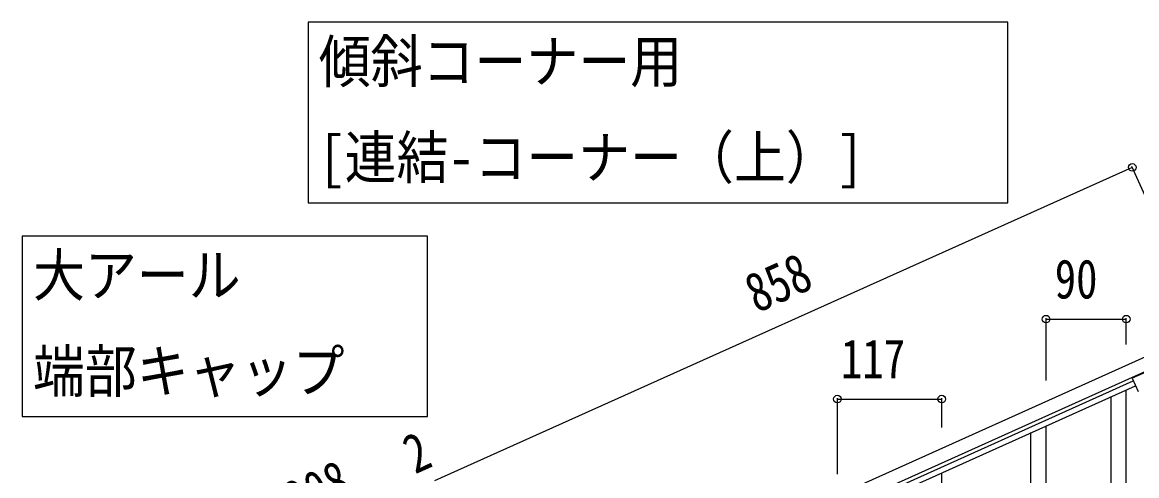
# Model space of a CAD drawing. Units: millimetres, scale not verified. Extents: x -4015 to 4015, y -2862 to 2860.
# Drawn here: x 1816 to 3065, y -1006 to -497 of the extents above; entities that cross this region are included whole.
import ezdxf
from ezdxf.enums import TextEntityAlignment as Align

# ---------------------------------------------------------------- set-up
doc = ezdxf.new("R2010")
doc.units = ezdxf.units.MM
doc.header["$LTSCALE"] = 10
doc.layers.add('0-3_YKK_A1', color=4, linetype='Continuous')
doc.layers.add('0-4_YKK_D', color=6, linetype='Continuous')
doc.styles.add('ＭＳ ゴシック', font='')
doc.styles.get('ＭＳ ゴシック').set_extended_font_data('MS Gothic')

msp = doc.modelspace()

# ---------------------------------------------------------------- linework, layer by layer
at = {"layer": '0-3_YKK_A1'}
for p, q in [((3142.52, -841.83), (2360.11, -1193.96)), ((3148.68, -855.51), (2366.26, -1207.64)), ((3096.8, -879.88), (3060.32, -896.3)), ((2412.59, -1191.17), (3061.58, -899.1)), ((3060.32, -896.3), (3067.02, -911.18)), ((2415.05, -1196.65), (3064.04, -904.57)), ((3053.69, -1060.41), (3053.69, -909.23)), ((3036.69, -1093.33), (3036.69, -916.87)), ((2963.69, -1100.83), (2963.69, -949.65)), ((2946.69, -1133.75), (2946.69, -957.29)), ((2846.69, -1153.41), (2846.69, -1002.23))]:
    msp.add_line(p, q, dxfattribs=at)
for points in [[(2136.12, -496.53), (2136.12, -699.08), (2920.68, -699.08), (2920.68, -496.53)], [(1815.72, -736.53), (1815.72, -939.08), (2270.27, -939.08), (2270.27, -736.53)]]:
    msp.add_lwpolyline(points, close=True, dxfattribs=at)
at = {"layer": '0-4_YKK_D'}
for p, q in [((3060.43, -659.42), (2278.01, -1011.54)), ((3120.32, -792.49), (3060.02, -658.51)), ((2963.69, -898.89), (2963.69, -828.86)), ((2963.69, -829.86), (3053.69, -829.86)), ((3053.69, -858.15), (3053.69, -828.86)), ((2729.69, -1004.04), (2729.69, -918.52)), ((2729.69, -919.52), (2846.69, -919.52)), ((2846.69, -951.39), (2846.69, -918.52))]:
    msp.add_line(p, q, dxfattribs=at)
for centre in [(3060.43, -659.42), (2963.69, -829.86), (3053.69, -829.86), (2729.69, -919.52), (2846.69, -919.52)]:
    msp.add_circle(centre, 4.25, dxfattribs=at)

# ---------------------------------------------------------------- texts
at = {"layer": '0-3_YKK_A1', "style": 'ＭＳ ゴシック', "width": 0.9}
for s, p in [('傾斜コーナー用', (2148.14, -578.35)), ('[連結-コーナー（上）]', (2148.14, -686.14)), ('大アール', (1827.74, -818.35)), ('端部キャップ', (1827.74, -926.14))]:
    msp.add_text(s, height=47.42, dxfattribs=at).set_placement(p, align=Align.BOTTOM_LEFT)
at = {"layer": '0-4_YKK_D', "style": 'ＭＳ ゴシック', "width": 0.8}
for s, rotation, p in [('858', 24.23, (2644.84, -835.49)), ('2', 24.23, (2261.5, -1016.27)), ('208', 24.2, (2127.7, -1068.18))]:
    msp.add_text(s, height=43.99, rotation=rotation, dxfattribs=at).set_placement(p, align=Align.BOTTOM_LEFT)
for s, p in [('90', (2973.49, -819.86)), ('117', (2733.79, -909.52))]:
    msp.add_text(s, height=43.99, dxfattribs=at).set_placement(p, align=Align.BOTTOM_LEFT)

doc.saveas('drawing.dxf')
